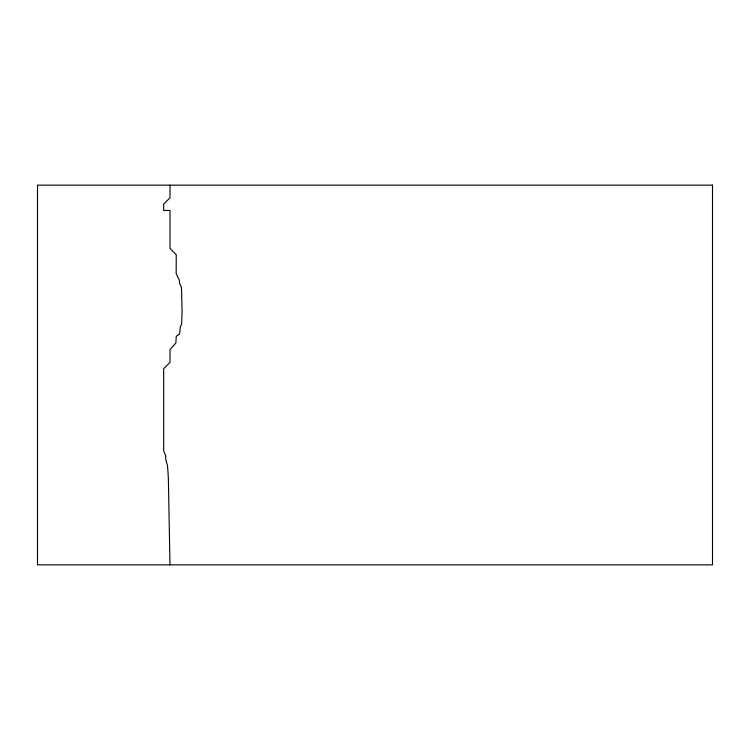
<?xml version="1.0" encoding="UTF-8"?>
<svg xmlns="http://www.w3.org/2000/svg" width="750" height="750" viewBox="0 0 750 750"><rect width="100%" height="100%" fill="white"/><g stroke="black" fill="none" stroke-linecap="round" stroke-linejoin="round"><path stroke-width="1.12" d="M169.978 564.853L168.356 477.9L167.559 466.031L165.75 459.347L165.572 455.372L163.669 450.938L163.669 368.672L169.997 362.344L169.997 349.688L175.866 342.966L176.25 336.262L179.597 334.05L180.338 326.616L181.613 324.375L182.109 311.25L181.472 287.503L179.644 283.463L179.288 280.078L176.175 273.675L176.25 254.766L169.997 248.428L169.997 210.459L163.669 210.459L163.669 204.131L169.997 197.803L169.997 185.147M712.5 185.147L37.5 185.147L37.5 564.853L712.5 564.853L712.5 185.147"/></g></svg>
